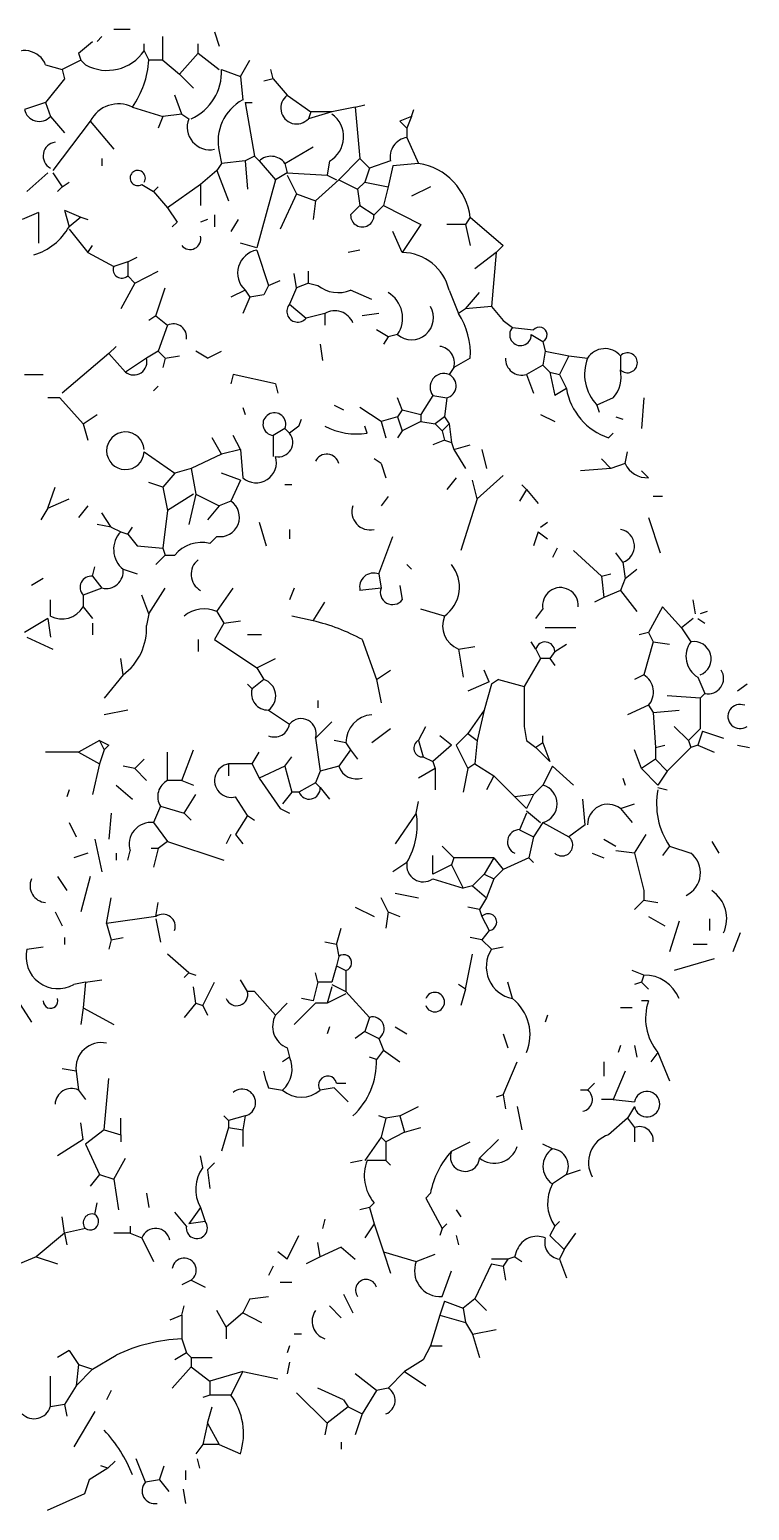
# Model space of a CAD drawing. Header units: millimetres. Extents: x 407.05 to 408.09, y 2605.96 to 2606.99.
# Drawn here: x 407.617 to 408.087, y 2605.988 to 2606.955 of the extents above; entities that cross this region are included whole.
import ezdxf

# ---------------------------------------------------------------- set-up
doc = ezdxf.new("R2010")
doc.units = ezdxf.units.MM
doc.header["$LTSCALE"] = 10
doc.layers.add('Vegetais', color=94, linetype='Continuous')

msp = doc.modelspace()

# ---------------------------------------------------------------- linework, layer by layer
at = {"layer": 'Vegetais'}
for p, q in [((407.66402, 2606.94998), (407.66095, 2606.94692)), ((407.6824, 2606.95458), (407.67167, 2606.95458)), ((407.70384, 2606.93466), (407.70384, 2606.94998)), ((407.73754, 2606.95305), (407.7406, 2606.94386)), ((407.6487, 2606.93926), (407.65789, 2606.94692)), ((407.6487, 2606.93926), (407.65023, 2606.93466)), ((407.69159, 2606.94079), (407.69159, 2606.94539)), ((407.69159, 2606.94079), (407.69465, 2606.93466)), ((407.72682, 2606.93926), (407.71456, 2606.92547)), ((407.72682, 2606.93926), (407.72682, 2606.94539)), ((407.72682, 2606.93926), (407.7406, 2606.92854)), ((407.62725, 2606.9316), (407.63797, 2606.92854)), ((407.65023, 2606.93466), (407.63797, 2606.92854)), ((407.63797, 2606.92854), (407.63951, 2606.92241)), ((407.65329, 2606.9316), (407.65023, 2606.93466)), ((407.70384, 2606.93466), (407.69465, 2606.93466)), ((407.70384, 2606.93466), (407.71456, 2606.92547)), ((407.74214, 2606.92854), (407.75439, 2606.92394)), ((407.75439, 2606.92394), (407.76052, 2606.93466)), ((407.77583, 2606.92241), (407.7743, 2606.92854)), ((407.63951, 2606.92241), (407.62725, 2606.90709)), ((407.71456, 2606.92547), (407.72375, 2606.91628)), ((407.75439, 2606.92394), (407.75592, 2606.90862)), ((407.77583, 2606.92241), (407.76971, 2606.92088)), ((407.77583, 2606.92241), (407.78503, 2606.91169)), ((407.7161, 2606.89943), (407.7115, 2606.91169)), ((407.78503, 2606.91169), (407.80034, 2606.90097)), ((407.62725, 2606.90709), (407.61347, 2606.9025)), ((407.62725, 2606.90709), (407.63032, 2606.8979)), ((407.68393, 2606.90403), (407.70384, 2606.8979)), ((407.7161, 2606.89943), (407.70384, 2606.8979)), ((407.7161, 2606.89943), (407.72069, 2606.89637)), ((407.75745, 2606.90709), (407.76358, 2606.87186)), ((407.75745, 2606.90709), (407.76205, 2606.90709)), ((407.80034, 2606.90097), (407.79881, 2606.89637)), ((407.81413, 2606.90097), (407.79881, 2606.89637)), ((407.81413, 2606.90097), (407.80034, 2606.90097)), ((407.82945, 2606.90403), (407.81413, 2606.90097)), ((407.82945, 2606.90403), (407.83557, 2606.90556)), ((407.82945, 2606.90403), (407.83251, 2606.87033)), ((407.86621, 2606.8979), (407.86774, 2606.9025)), ((407.63032, 2606.8979), (407.63951, 2606.88718)), ((407.65635, 2606.89484), (407.63185, 2606.86267)), ((407.65635, 2606.89484), (407.67167, 2606.87646)), ((407.70384, 2606.8979), (407.70078, 2606.89024)), ((407.86621, 2606.8979), (407.85855, 2606.89484)), ((407.85855, 2606.89484), (407.86315, 2606.89024)), ((407.86621, 2606.8979), (407.86315, 2606.89024)), ((407.86315, 2606.89024), (407.86315, 2606.88412)), ((407.86315, 2606.88412), (407.87081, 2606.86727)), ((407.66402, 2606.87033), (407.66402, 2606.86574)), ((407.7406, 2606.87493), (407.74214, 2606.86727)), ((407.76358, 2606.87186), (407.75745, 2606.8688)), ((407.76358, 2606.87186), (407.76664, 2606.8688)), ((407.78349, 2606.86727), (407.80188, 2606.87799)), ((407.83251, 2606.87033), (407.81872, 2606.85654)), ((407.83251, 2606.87033), (407.83864, 2606.8642)), ((407.62878, 2606.86114), (407.615, 2606.84888)), ((407.63185, 2606.86114), (407.63797, 2606.85195)), ((407.73907, 2606.86267), (407.72835, 2606.85348)), ((407.74214, 2606.86727), (407.73907, 2606.86267)), ((407.73907, 2606.86267), (407.74673, 2606.84276)), ((407.75745, 2606.8688), (407.74214, 2606.86727)), ((407.75745, 2606.8688), (407.75899, 2606.85042)), ((407.76664, 2606.8688), (407.77737, 2606.85654)), ((407.78503, 2606.86114), (407.77737, 2606.85654)), ((407.78349, 2606.86727), (407.78503, 2606.86114)), ((407.78503, 2606.86114), (407.81107, 2606.85961)), ((407.8126, 2606.8688), (407.81107, 2606.85961)), ((407.83864, 2606.8642), (407.83557, 2606.85501)), ((407.85242, 2606.8688), (407.83864, 2606.8642)), ((407.85396, 2606.86574), (407.85089, 2606.85195)), ((407.87081, 2606.86727), (407.85396, 2606.86574)), ((407.63797, 2606.85195), (407.63491, 2606.84888)), ((407.63797, 2606.85195), (407.64257, 2606.85501)), ((407.69006, 2606.85348), (407.69771, 2606.84888)), ((407.69771, 2606.84888), (407.70078, 2606.85195)), ((407.72835, 2606.85348), (407.7069, 2606.83816)), ((407.72835, 2606.85348), (407.72835, 2606.83969)), ((407.77737, 2606.85654), (407.76511, 2606.81212)), ((407.78503, 2606.85961), (407.79115, 2606.84735)), ((407.81872, 2606.85654), (407.80341, 2606.84276)), ((407.81107, 2606.85961), (407.81719, 2606.85654)), ((407.81872, 2606.85654), (407.83098, 2606.85042)), ((407.83557, 2606.85501), (407.83098, 2606.85042)), ((407.83098, 2606.85042), (407.83251, 2606.83969)), ((407.83557, 2606.85501), (407.85089, 2606.85195)), ((407.85089, 2606.85195), (407.84783, 2606.83969)), ((407.87846, 2606.85195), (407.86621, 2606.84582)), ((407.69771, 2606.84888), (407.7069, 2606.83816)), ((407.79115, 2606.84735), (407.78043, 2606.82438)), ((407.79115, 2606.84735), (407.80341, 2606.84276)), ((407.80341, 2606.84276), (407.80188, 2606.8305)), ((407.62266, 2606.8351), (407.61194, 2606.8305)), ((407.62266, 2606.8351), (407.62266, 2606.81519)), ((407.63951, 2606.83663), (407.65023, 2606.83204)), ((407.63951, 2606.83663), (407.64257, 2606.82591)), ((407.65023, 2606.83204), (407.64257, 2606.82591)), ((407.65023, 2606.83204), (407.65482, 2606.8305)), ((407.7069, 2606.83816), (407.71303, 2606.82897)), ((407.73754, 2606.83357), (407.73754, 2606.82591)), ((407.83251, 2606.83969), (407.82638, 2606.83357)), ((407.83251, 2606.83969), (407.8417, 2606.83357)), ((407.84783, 2606.83969), (407.8417, 2606.83357)), ((407.84783, 2606.83969), (407.87234, 2606.82744)), ((407.9045, 2606.83204), (407.90144, 2606.82744)), ((407.9045, 2606.83204), (407.92595, 2606.81366)), ((407.64257, 2606.82438), (407.65482, 2606.80906)), ((407.71303, 2606.82897), (407.70997, 2606.82591)), ((407.73295, 2606.8305), (407.72835, 2606.82897)), ((407.75286, 2606.8305), (407.74826, 2606.82285)), ((407.86008, 2606.80906), (407.85396, 2606.82285)), ((407.87234, 2606.82744), (407.86008, 2606.80906)), ((407.90144, 2606.82744), (407.88919, 2606.82744)), ((407.90144, 2606.82744), (407.9045, 2606.81366)), ((407.65482, 2606.80906), (407.65789, 2606.81366)), ((407.76511, 2606.81212), (407.75439, 2606.81519)), ((407.92595, 2606.81366), (407.92135, 2606.80906)), ((407.65482, 2606.80906), (407.67167, 2606.79987)), ((407.68086, 2606.80293), (407.67167, 2606.79987)), ((407.68086, 2606.80293), (407.68699, 2606.806)), ((407.68086, 2606.80293), (407.68086, 2606.79374)), ((407.76511, 2606.81059), (407.77277, 2606.78761)), ((407.83251, 2606.81059), (407.82485, 2606.80906)), ((407.92135, 2606.80906), (407.90757, 2606.79834)), ((407.92135, 2606.80906), (407.91829, 2606.77383)), ((407.68086, 2606.79374), (407.68546, 2606.78914)), ((407.68546, 2606.78914), (407.70078, 2606.79681)), ((407.79115, 2606.78608), (407.78962, 2606.79527)), ((407.79881, 2606.78914), (407.79881, 2606.79681)), ((407.68546, 2606.78914), (407.67627, 2606.7723)), ((407.69925, 2606.7677), (407.70537, 2606.78608)), ((407.75745, 2606.78455), (407.74826, 2606.77995)), ((407.75745, 2606.78455), (407.76052, 2606.77995)), ((407.77277, 2606.78761), (407.76971, 2606.78149)), ((407.77277, 2606.78761), (407.78043, 2606.79068)), ((407.79115, 2606.78608), (407.78656, 2606.77536)), ((407.79881, 2606.78914), (407.79115, 2606.78608)), ((407.79881, 2606.78914), (407.80494, 2606.78761)), ((407.84017, 2606.77842), (407.82638, 2606.78455)), ((407.89072, 2606.78455), (407.89685, 2606.76923)), ((407.90144, 2606.7723), (407.91063, 2606.78302)), ((407.76052, 2606.77995), (407.75592, 2606.76923)), ((407.76971, 2606.78149), (407.76052, 2606.77995)), ((407.78656, 2606.77536), (407.79728, 2606.76617)), ((407.91829, 2606.77383), (407.90144, 2606.7723)), ((407.91829, 2606.77383), (407.92595, 2606.76464)), ((407.69925, 2606.7677), (407.69465, 2606.76464)), ((407.69925, 2606.7677), (407.7069, 2606.76157)), ((407.80953, 2606.76923), (407.79728, 2606.76617)), ((407.80953, 2606.76923), (407.80953, 2606.76157)), ((407.84476, 2606.76923), (407.83404, 2606.7677)), ((407.90144, 2606.7723), (407.89685, 2606.76923)), ((407.92595, 2606.76464), (407.93208, 2606.76004)), ((407.7069, 2606.76157), (407.70078, 2606.74473)), ((407.85089, 2606.75392), (407.84323, 2606.75851)), ((407.85089, 2606.75392), (407.84783, 2606.74932)), ((407.85702, 2606.75545), (407.85089, 2606.75392)), ((407.93208, 2606.76004), (407.94586, 2606.75851)), ((407.94433, 2606.75545), (407.95199, 2606.75085)), ((407.66861, 2606.74319), (407.67321, 2606.74779)), ((407.70078, 2606.74473), (407.69312, 2606.74013)), ((407.70078, 2606.74473), (407.70537, 2606.74013)), ((407.73295, 2606.74013), (407.72529, 2606.74473)), ((407.73295, 2606.74013), (407.74214, 2606.74473)), ((407.80647, 2606.74932), (407.808, 2606.7386)), ((407.95199, 2606.75085), (407.95352, 2606.74473)), ((407.95352, 2606.74473), (407.95199, 2606.73554)), ((407.95352, 2606.74473), (407.96884, 2606.74166)), ((407.66861, 2606.74319), (407.63797, 2606.71715)), ((407.66861, 2606.74319), (407.67933, 2606.73094)), ((407.69312, 2606.74013), (407.67933, 2606.73094)), ((407.70537, 2606.74013), (407.70384, 2606.734)), ((407.70537, 2606.74013), (407.71456, 2606.74166)), ((407.9045, 2606.74013), (407.89378, 2606.734)), ((407.95199, 2606.73554), (407.94127, 2606.72941)), ((407.95199, 2606.73554), (407.95658, 2606.73094)), ((407.96884, 2606.74166), (407.96271, 2606.72941)), ((407.96884, 2606.74166), (407.98109, 2606.74013)), ((408.00254, 2606.74166), (408.00254, 2606.73247)), ((407.61347, 2606.72941), (407.62572, 2606.72941)), ((407.74979, 2606.72941), (407.74826, 2606.72328)), ((407.77737, 2606.72328), (407.74979, 2606.72941)), ((407.89378, 2606.734), (407.89072, 2606.72941)), ((407.94127, 2606.72941), (407.94586, 2606.71715)), ((407.95658, 2606.73094), (407.95965, 2606.71562)), ((407.95658, 2606.73094), (407.96271, 2606.72941)), ((407.96271, 2606.72941), (407.96731, 2606.72021)), ((407.70078, 2606.72175), (407.69771, 2606.71868)), ((407.77737, 2606.72328), (407.7789, 2606.71715)), ((407.88, 2606.71562), (407.87234, 2606.70337)), ((407.88, 2606.71562), (407.88919, 2606.71409)), ((407.96731, 2606.72021), (407.95965, 2606.71562)), ((407.63644, 2606.71409), (407.62878, 2606.71409)), ((407.63644, 2606.71409), (407.65176, 2606.69724)), ((407.75592, 2606.70796), (407.75745, 2606.70337)), ((407.81566, 2606.70949), (407.82179, 2606.70643)), ((407.8463, 2606.69877), (407.83251, 2606.70796)), ((407.86008, 2606.70643), (407.85702, 2606.71409)), ((407.86008, 2606.70643), (407.85702, 2606.70183)), ((407.86008, 2606.70643), (407.87234, 2606.70337)), ((407.88919, 2606.71409), (407.88765, 2606.70183)), ((407.99794, 2606.71409), (407.98722, 2606.70949)), ((407.98722, 2606.70949), (407.98875, 2606.7049)), ((408.01786, 2606.71409), (408.01632, 2606.69418)), ((407.65176, 2606.69724), (407.66095, 2606.70337)), ((407.65176, 2606.69724), (407.65482, 2606.68652)), ((407.79268, 2606.69571), (407.78656, 2606.69111)), ((407.79268, 2606.69571), (407.79422, 2606.7003)), ((407.83711, 2606.69111), (407.83557, 2606.69571)), ((407.85702, 2606.70183), (407.8463, 2606.69877)), ((407.8463, 2606.69877), (407.84936, 2606.68805)), ((407.85702, 2606.70183), (407.86008, 2606.69264)), ((407.87234, 2606.69877), (407.86008, 2606.69264)), ((407.87234, 2606.70337), (407.87234, 2606.69877)), ((407.87234, 2606.69877), (407.88153, 2606.69724)), ((407.88765, 2606.70183), (407.88153, 2606.69724)), ((407.88153, 2606.69724), (407.88612, 2606.69264)), ((407.89072, 2606.69724), (407.88612, 2606.69264)), ((407.88765, 2606.70183), (407.89072, 2606.69724)), ((407.89072, 2606.69724), (407.89225, 2606.68499)), ((407.95046, 2606.70337), (407.95965, 2606.69877)), ((407.99947, 2606.70183), (408.00407, 2606.7003)), ((407.74214, 2606.67733), (407.73601, 2606.68805)), ((407.75439, 2606.68039), (407.74979, 2606.68958)), ((407.78349, 2606.69418), (407.77583, 2606.68958)), ((407.77583, 2606.68958), (407.77583, 2606.6758)), ((407.78349, 2606.69418), (407.78656, 2606.69111)), ((407.86008, 2606.69264), (407.85702, 2606.68805)), ((407.88765, 2606.68652), (407.88, 2606.68345)), ((407.88612, 2606.69264), (407.88765, 2606.68652)), ((407.88765, 2606.68652), (407.89225, 2606.68499)), ((407.99794, 2606.69111), (407.99488, 2606.68805)), ((407.69159, 2606.67886), (407.7115, 2606.66507)), ((407.74214, 2606.67733), (407.72222, 2606.66814)), ((407.75439, 2606.68039), (407.74214, 2606.67733)), ((407.75439, 2606.68039), (407.75592, 2606.66201)), ((407.89225, 2606.68499), (407.89378, 2606.68039)), ((407.89378, 2606.68039), (407.9045, 2606.68345)), ((407.89378, 2606.68039), (407.90144, 2606.66814)), ((407.91216, 2606.68039), (407.91523, 2606.66814)), ((408.0056, 2606.6712), (408.00713, 2606.67886)), ((407.72222, 2606.66814), (407.7115, 2606.66507)), ((407.72222, 2606.66814), (407.72529, 2606.65128)), ((407.8463, 2606.6712), (407.8417, 2606.67426)), ((407.8463, 2606.6712), (407.84936, 2606.66201)), ((407.99641, 2606.66814), (407.9765, 2606.66661)), ((407.99641, 2606.66814), (407.99028, 2606.67426)), ((408.0056, 2606.6712), (407.99641, 2606.66814)), ((407.70384, 2606.65588), (407.69465, 2606.65894)), ((407.7115, 2606.66507), (407.70384, 2606.65588)), ((407.75439, 2606.66048), (407.74214, 2606.66507)), ((407.75439, 2606.66048), (407.74826, 2606.64669)), ((407.78809, 2606.65741), (407.78349, 2606.65741)), ((407.89531, 2606.66201), (407.88919, 2606.65435)), ((407.9091, 2606.64822), (407.90604, 2606.66048)), ((407.9091, 2606.64822), (407.92595, 2606.66354)), ((407.94127, 2606.65435), (407.9382, 2606.65741)), ((408.02092, 2606.66201), (408.01632, 2606.66661)), ((407.62878, 2606.64209), (407.63338, 2606.65588)), ((407.62878, 2606.64209), (407.64257, 2606.64822)), ((407.70384, 2606.65588), (407.7069, 2606.64056)), ((407.72375, 2606.65128), (407.7069, 2606.64056)), ((407.72529, 2606.65128), (407.72069, 2606.63137)), ((407.72529, 2606.65128), (407.7406, 2606.64363)), ((407.85089, 2606.64975), (407.8463, 2606.64363)), ((407.9091, 2606.64822), (407.89838, 2606.61452)), ((407.94127, 2606.65435), (407.93667, 2606.64669)), ((407.94127, 2606.65435), (407.94893, 2606.64516)), ((408.03011, 2606.64975), (408.02398, 2606.64975)), ((407.62878, 2606.64209), (407.62419, 2606.63444)), ((407.65482, 2606.64363), (407.6487, 2606.63597)), ((407.67014, 2606.62984), (407.66402, 2606.63903)), ((407.7069, 2606.64056), (407.70384, 2606.61606)), ((407.7406, 2606.64363), (407.73295, 2606.63444)), ((407.74826, 2606.64669), (407.7406, 2606.64363)), ((407.67014, 2606.62984), (407.66095, 2606.63137)), ((407.67014, 2606.62984), (407.67627, 2606.62678)), ((407.68086, 2606.62525), (407.68393, 2606.62984)), ((407.76664, 2606.6329), (407.77124, 2606.61759)), ((407.78656, 2606.62831), (407.78656, 2606.62218)), ((407.95046, 2606.62984), (407.95505, 2606.6329)), ((408.02092, 2606.63597), (408.02858, 2606.61299)), ((407.67627, 2606.62678), (407.68086, 2606.62525)), ((407.68086, 2606.62525), (407.68699, 2606.61759)), ((407.73907, 2606.62371), (407.73448, 2606.61912)), ((407.84476, 2606.59921), (407.85396, 2606.62371)), ((407.94893, 2606.62678), (407.94586, 2606.61759)), ((407.94893, 2606.62678), (407.95505, 2606.62218)), ((407.68699, 2606.61759), (407.70384, 2606.61606)), ((407.70537, 2606.61146), (407.69925, 2606.60533)), ((407.70384, 2606.61606), (407.70537, 2606.61146)), ((407.70537, 2606.61146), (407.7115, 2606.61146)), ((407.96118, 2606.61606), (407.95812, 2606.60993)), ((407.99028, 2606.59768), (407.9719, 2606.61452)), ((408.00407, 2606.60687), (407.99947, 2606.61299)), ((407.65789, 2606.59768), (407.65942, 2606.6038)), ((407.6778, 2606.60227), (407.68699, 2606.59921)), ((407.84476, 2606.59921), (407.8463, 2606.59001)), ((407.86315, 2606.60533), (407.86621, 2606.60227)), ((407.99028, 2606.59768), (407.99641, 2606.59921)), ((408.00407, 2606.60687), (408.0056, 2606.59614)), ((408.0056, 2606.59614), (408.01326, 2606.60227)), ((407.62572, 2606.59614), (407.61806, 2606.59155)), ((407.66402, 2606.59001), (407.65176, 2606.58542)), ((407.65789, 2606.59768), (407.66402, 2606.59001)), ((407.69465, 2606.57316), (407.70537, 2606.59001)), ((407.73907, 2606.5747), (407.74979, 2606.59001)), ((407.78962, 2606.59001), (407.78656, 2606.58235)), ((407.8463, 2606.59001), (407.83251, 2606.58848)), ((407.85855, 2606.59155), (407.86008, 2606.58235)), ((407.99028, 2606.59768), (407.99182, 2606.58389)), ((408.0056, 2606.59614), (408.00254, 2606.58848)), ((407.63032, 2606.57163), (407.63032, 2606.58235)), ((407.65176, 2606.58542), (407.65176, 2606.57776)), ((407.69465, 2606.57316), (407.69006, 2606.58542)), ((407.80188, 2606.56857), (407.80953, 2606.58082)), ((407.99182, 2606.58389), (407.98569, 2606.58082)), ((408.00254, 2606.58848), (407.99182, 2606.58389)), ((408.00254, 2606.58848), (408.01326, 2606.5747)), ((408.05155, 2606.57316), (408.05002, 2606.58235)), ((407.62878, 2606.5701), (407.61347, 2606.56091)), ((407.62878, 2606.5701), (407.63032, 2606.55785)), ((407.65176, 2606.57776), (407.65789, 2606.5701)), ((407.69465, 2606.57316), (407.69312, 2606.56551)), ((407.73907, 2606.5747), (407.74367, 2606.56704)), ((407.80188, 2606.56857), (407.78809, 2606.57163)), ((407.88765, 2606.57163), (407.87234, 2606.57623)), ((407.94739, 2606.5701), (407.95199, 2606.57623)), ((408.03011, 2606.57776), (408.02092, 2606.56091)), ((408.03011, 2606.57776), (408.04236, 2606.56397)), ((408.05002, 2606.5701), (408.04236, 2606.56397)), ((408.05309, 2606.5701), (408.05768, 2606.56704)), ((408.05921, 2606.5747), (408.05462, 2606.57316)), ((407.65789, 2606.56704), (407.65789, 2606.55938)), ((407.74367, 2606.56704), (407.73754, 2606.55632)), ((407.74367, 2606.56704), (407.75439, 2606.56857)), ((407.97343, 2606.56397), (407.95352, 2606.56397)), ((408.02092, 2606.56091), (408.01479, 2606.55938)), ((408.02092, 2606.56091), (408.02398, 2606.55478)), ((408.04236, 2606.56397), (408.04849, 2606.55478)), ((407.615, 2606.55785), (407.63185, 2606.55019)), ((407.72682, 2606.55632), (407.72682, 2606.54866)), ((407.73754, 2606.55632), (407.76511, 2606.53794)), ((407.76818, 2606.55938), (407.75899, 2606.55938)), ((407.83404, 2606.55632), (407.84323, 2606.53028)), ((407.89685, 2606.55019), (407.90757, 2606.55172)), ((407.94739, 2606.55019), (407.94433, 2606.55478)), ((407.95965, 2606.54866), (407.96731, 2606.55325)), ((408.02398, 2606.55478), (408.01786, 2606.53334)), ((408.02398, 2606.55478), (408.03471, 2606.55325)), ((407.6778, 2606.53334), (407.67627, 2606.54406)), ((407.76511, 2606.53794), (407.77737, 2606.54406)), ((407.89685, 2606.55019), (407.89991, 2606.53181)), ((407.95046, 2606.54406), (407.93974, 2606.52568)), ((407.94739, 2606.55019), (407.95046, 2606.54406)), ((407.95658, 2606.54406), (407.95046, 2606.54406)), ((407.95965, 2606.54866), (407.95658, 2606.54406)), ((407.95658, 2606.54406), (407.95965, 2606.53947)), ((407.6778, 2606.53334), (407.66555, 2606.51802)), ((407.76511, 2606.53794), (407.76971, 2606.53028)), ((407.84323, 2606.53028), (407.85242, 2606.5364)), ((407.91676, 2606.52875), (407.91369, 2606.5364)), ((408.01786, 2606.53334), (408.01173, 2606.53028)), ((408.05309, 2606.53181), (408.05768, 2606.52109)), ((407.76205, 2606.52415), (407.75899, 2606.52721)), ((407.76971, 2606.53028), (407.76205, 2606.52415)), ((407.84323, 2606.53028), (407.8463, 2606.51496)), ((407.91676, 2606.52875), (407.90297, 2606.52262)), ((407.91829, 2606.52721), (407.91369, 2606.51036)), ((407.92289, 2606.53028), (407.91829, 2606.52721)), ((407.92289, 2606.53028), (407.93974, 2606.52568)), ((407.93974, 2606.52568), (407.93974, 2606.49964)), ((408.08525, 2606.52721), (408.07913, 2606.52262)), ((407.80494, 2606.51649), (407.80494, 2606.51189)), ((408.02092, 2606.51342), (408.00713, 2606.5073)), ((408.02092, 2606.51342), (408.02398, 2606.50883)), ((408.05462, 2606.51802), (408.03317, 2606.51955)), ((408.05768, 2606.52109), (408.05462, 2606.51802)), ((408.05462, 2606.51802), (408.05462, 2606.49811)), ((407.68086, 2606.51036), (407.66555, 2606.5073)), ((407.77277, 2606.51036), (407.78656, 2606.50117)), ((407.80341, 2606.49198), (407.81413, 2606.5027)), ((407.91369, 2606.51036), (407.90297, 2606.49504)), ((407.91369, 2606.51036), (407.9091, 2606.49045)), ((408.02398, 2606.50883), (408.04083, 2606.51036)), ((408.02398, 2606.50883), (408.02551, 2606.48585)), ((407.85242, 2606.49811), (407.84017, 2606.48892)), ((407.87081, 2606.49045), (407.8754, 2606.49964)), ((407.89225, 2606.48739), (407.88459, 2606.49351)), ((407.90297, 2606.49504), (407.89531, 2606.48739)), ((407.90297, 2606.49504), (407.9091, 2606.49045)), ((407.93974, 2606.49964), (407.94127, 2606.49045)), ((407.93974, 2606.49964), (407.94127, 2606.49045)), ((407.95199, 2606.48892), (407.95199, 2606.49351)), ((408.04696, 2606.49045), (408.03777, 2606.49964)), ((408.05462, 2606.49811), (408.04696, 2606.49045)), ((408.05615, 2606.49658), (408.05309, 2606.48739)), ((408.05615, 2606.49658), (408.06994, 2606.49198)), ((407.66248, 2606.49045), (407.6487, 2606.48279)), ((407.66248, 2606.49045), (407.66555, 2606.48432)), ((407.66248, 2606.49045), (407.66861, 2606.48739)), ((407.66555, 2606.48432), (407.66248, 2606.47513)), ((407.66861, 2606.48739), (407.66555, 2606.48432)), ((407.7161, 2606.46441), (407.72375, 2606.48432)), ((407.80341, 2606.49198), (407.80647, 2606.47054)), ((407.82332, 2606.48892), (407.81566, 2606.49045)), ((407.82638, 2606.48432), (407.81872, 2606.4736)), ((407.82332, 2606.48892), (407.82638, 2606.48432)), ((407.82638, 2606.48432), (407.83098, 2606.4782)), ((407.87081, 2606.49045), (407.87387, 2606.47973)), ((407.89225, 2606.48739), (407.88, 2606.47666)), ((407.89531, 2606.48739), (407.90297, 2606.47207)), ((407.9091, 2606.49045), (407.90757, 2606.47513)), ((407.94127, 2606.49045), (407.94739, 2606.48585)), ((407.95199, 2606.48892), (407.94739, 2606.48585)), ((407.94739, 2606.48585), (407.95658, 2606.47666)), ((407.95199, 2606.48892), (407.95658, 2606.47666)), ((408.01632, 2606.47207), (408.01173, 2606.48432)), ((408.02551, 2606.48585), (408.03164, 2606.48739)), ((408.02551, 2606.48585), (408.02551, 2606.4782)), ((408.04849, 2606.48585), (408.03317, 2606.47054)), ((408.04696, 2606.49045), (408.04849, 2606.48585)), ((408.05309, 2606.48739), (408.04849, 2606.48585)), ((408.05309, 2606.48739), (408.06381, 2606.48279)), ((408.07913, 2606.48739), (408.08679, 2606.48585)), ((407.6487, 2606.48279), (407.62725, 2606.48279)), ((407.6487, 2606.48279), (407.66248, 2606.47513)), ((407.66248, 2606.47513), (407.65789, 2606.45522)), ((407.68546, 2606.47207), (407.6778, 2606.4736)), ((407.68546, 2606.47207), (407.69159, 2606.4782)), ((407.7069, 2606.46441), (407.7069, 2606.48279)), ((407.74673, 2606.47513), (407.74673, 2606.46747)), ((407.76205, 2606.47513), (407.74673, 2606.47513)), ((407.76205, 2606.47513), (407.76664, 2606.48279)), ((407.76205, 2606.47513), (407.76664, 2606.46594)), ((407.78349, 2606.4736), (407.76664, 2606.46594)), ((407.78349, 2606.4736), (407.78809, 2606.47973)), ((407.78349, 2606.4736), (407.78809, 2606.45675)), ((407.81872, 2606.4736), (407.80647, 2606.47054)), ((407.87387, 2606.47973), (407.88, 2606.47666)), ((407.88, 2606.47666), (407.88153, 2606.47207)), ((407.90757, 2606.47513), (407.90297, 2606.47207)), ((407.90757, 2606.47513), (407.91982, 2606.46747)), ((407.95812, 2606.4736), (407.95199, 2606.46135)), ((407.95812, 2606.4736), (407.9719, 2606.46135)), ((408.02551, 2606.4782), (408.01632, 2606.47207)), ((408.02551, 2606.4782), (408.03317, 2606.47054)), ((407.68546, 2606.47207), (407.69312, 2606.46441)), ((407.7161, 2606.46441), (407.7069, 2606.46441)), ((407.7161, 2606.46441), (407.72375, 2606.46135)), ((407.76664, 2606.46594), (407.78043, 2606.44603)), ((407.80647, 2606.47054), (407.80341, 2606.46288)), ((407.88153, 2606.47207), (407.87081, 2606.46594)), ((407.88153, 2606.47207), (407.88153, 2606.45828)), ((407.90297, 2606.47207), (407.89991, 2606.45675)), ((407.91982, 2606.46747), (407.91523, 2606.45828)), ((407.91982, 2606.46747), (407.93361, 2606.45369)), ((408.00407, 2606.46594), (408.0056, 2606.46135)), ((408.01632, 2606.47207), (408.02705, 2606.46135)), ((408.03317, 2606.47054), (408.02705, 2606.46135)), ((407.64257, 2606.45828), (407.64104, 2606.45369)), ((407.67321, 2606.46135), (407.68393, 2606.45216)), ((407.71763, 2606.44296), (407.72529, 2606.45522)), ((407.78809, 2606.45675), (407.78196, 2606.44909)), ((407.79268, 2606.45675), (407.78809, 2606.45675)), ((407.80341, 2606.46288), (407.79268, 2606.45675)), ((407.80341, 2606.46288), (407.80647, 2606.45982)), ((407.80647, 2606.45982), (407.8126, 2606.45216)), ((407.94586, 2606.45522), (407.93361, 2606.45369)), ((407.94586, 2606.45522), (407.94127, 2606.44603)), ((407.95199, 2606.46135), (407.94586, 2606.45522)), ((408.02705, 2606.45982), (408.03317, 2606.45828)), ((407.70231, 2606.44756), (407.69771, 2606.43684)), ((407.70231, 2606.44756), (407.71763, 2606.44296)), ((407.75899, 2606.44143), (407.75133, 2606.45369)), ((407.78043, 2606.44603), (407.78656, 2606.44296)), ((407.86927, 2606.44296), (407.87081, 2606.45062)), ((407.93361, 2606.45369), (407.94127, 2606.44603)), ((407.94127, 2606.44449), (407.95046, 2606.43684)), ((407.97956, 2606.4353), (407.97803, 2606.45216)), ((408.00254, 2606.44603), (408.01173, 2606.44909)), ((408.00254, 2606.44603), (408.0102, 2606.43684)), ((407.64257, 2606.43684), (407.64716, 2606.42765)), ((407.67014, 2606.44296), (407.66861, 2606.42611)), ((407.69771, 2606.43684), (407.7069, 2606.42458)), ((407.71763, 2606.44296), (407.72222, 2606.43837)), ((407.75899, 2606.44143), (407.75133, 2606.42918)), ((407.75899, 2606.44143), (407.76358, 2606.43837)), ((407.86927, 2606.44296), (407.85549, 2606.42305)), ((407.94127, 2606.44296), (407.93667, 2606.43224)), ((407.95199, 2606.43684), (407.94586, 2606.42765)), ((407.95199, 2606.43684), (407.96884, 2606.42765)), ((407.97956, 2606.4353), (407.96884, 2606.42765)), ((407.65942, 2606.42611), (407.66402, 2606.40467)), ((407.74826, 2606.42918), (407.7452, 2606.42305)), ((407.75133, 2606.42918), (407.75592, 2606.42305)), ((407.93667, 2606.43224), (407.94586, 2606.42765)), ((407.94586, 2606.42765), (407.9428, 2606.41386)), ((407.99182, 2606.42611), (407.99947, 2606.42152)), ((408.01173, 2606.41692), (408.01939, 2606.42918)), ((407.65482, 2606.41692), (407.64563, 2606.41386)), ((407.67321, 2606.41692), (407.67321, 2606.41233)), ((407.68086, 2606.41233), (407.6824, 2606.41846)), ((407.70078, 2606.41999), (407.69618, 2606.41999)), ((407.70078, 2606.41999), (407.69771, 2606.40773)), ((407.7069, 2606.42458), (407.70078, 2606.41999)), ((407.7069, 2606.42458), (407.74367, 2606.41233)), ((407.88, 2606.40314), (407.88, 2606.41539)), ((407.89378, 2606.41386), (407.88612, 2606.42152)), ((407.98416, 2606.41692), (407.99182, 2606.41386)), ((408.01173, 2606.41692), (407.99947, 2606.41846)), ((408.01173, 2606.41692), (408.01786, 2606.39242)), ((408.03471, 2606.42152), (408.03011, 2606.41539)), ((408.03471, 2606.42152), (408.04849, 2606.41692)), ((408.06228, 2606.42458), (408.06687, 2606.41692)), ((407.86315, 2606.4108), (407.85396, 2606.40467)), ((407.89225, 2606.40927), (407.88, 2606.40314)), ((407.89378, 2606.41386), (407.89225, 2606.40927)), ((407.89225, 2606.40927), (407.89991, 2606.39395)), ((407.91982, 2606.41386), (407.89378, 2606.41386)), ((407.91982, 2606.41386), (407.91369, 2606.40314)), ((407.91982, 2606.41386), (407.92595, 2606.4062)), ((407.92595, 2606.4062), (407.91982, 2606.40008)), ((407.9428, 2606.41386), (407.92595, 2606.4062)), ((407.9428, 2606.41386), (407.94586, 2606.4108)), ((407.63491, 2606.40161), (407.64104, 2606.39242)), ((407.65635, 2606.40161), (407.65023, 2606.37863)), ((407.88, 2606.40008), (407.89991, 2606.39395)), ((407.91369, 2606.40314), (407.90604, 2606.39548)), ((407.91369, 2606.40314), (407.91982, 2606.40008)), ((407.91982, 2606.40008), (407.91523, 2606.38782)), ((407.66708, 2606.37097), (407.67014, 2606.38782)), ((407.85089, 2606.37863), (407.8463, 2606.38782)), ((407.85549, 2606.39089), (407.87081, 2606.38782)), ((407.90604, 2606.39548), (407.89991, 2606.39395)), ((407.90604, 2606.39548), (407.91523, 2606.38782)), ((407.91523, 2606.38782), (407.91063, 2606.38016)), ((408.01786, 2606.39242), (408.01786, 2606.38629)), ((407.63338, 2606.37863), (407.63797, 2606.36944)), ((407.69925, 2606.37556), (407.70078, 2606.38476)), ((407.82945, 2606.3817), (407.8417, 2606.37556)), ((407.85089, 2606.37863), (407.84936, 2606.36791)), ((407.85089, 2606.37863), (407.85855, 2606.37556)), ((407.91063, 2606.38016), (407.90297, 2606.3817)), ((407.91063, 2606.38016), (407.91216, 2606.37556)), ((408.01786, 2606.38629), (408.01173, 2606.38016)), ((408.01786, 2606.38629), (408.02705, 2606.38476)), ((407.69925, 2606.37556), (407.66708, 2606.37097)), ((407.66708, 2606.37097), (407.67014, 2606.36025)), ((407.69925, 2606.37403), (407.70231, 2606.35872)), ((407.81719, 2606.35718), (407.82026, 2606.36791)), ((407.91216, 2606.37556), (407.91676, 2606.36637)), ((408.02092, 2606.37556), (408.03164, 2606.36944)), ((408.04083, 2606.3725), (408.03471, 2606.35259)), ((408.06075, 2606.37403), (408.06075, 2606.36637)), ((407.63951, 2606.36178), (407.63951, 2606.35718)), ((407.67014, 2606.36025), (407.66861, 2606.35412)), ((407.67014, 2606.36025), (407.6778, 2606.36178)), ((407.81719, 2606.35718), (407.80953, 2606.35872)), ((407.91216, 2606.36025), (407.9045, 2606.36178)), ((407.91676, 2606.36637), (407.91216, 2606.36025)), ((407.91216, 2606.36025), (407.91829, 2606.35412)), ((408.08066, 2606.36484), (408.07606, 2606.35259)), ((407.615, 2606.35412), (407.62572, 2606.35565)), ((407.72069, 2606.3388), (407.7069, 2606.35106)), ((407.81719, 2606.35718), (407.81872, 2606.34953)), ((407.81872, 2606.34953), (407.81719, 2606.3434)), ((407.90144, 2606.32808), (407.90604, 2606.35106)), ((407.91829, 2606.35412), (407.92595, 2606.35565)), ((408.06381, 2606.34799), (408.03777, 2606.34034)), ((408.05921, 2606.35718), (408.05002, 2606.35718)), ((407.72069, 2606.3388), (407.71763, 2606.33574)), ((407.72069, 2606.3388), (407.72529, 2606.33727)), ((407.80494, 2606.33268), (407.80341, 2606.3388)), ((407.81719, 2606.3434), (407.81413, 2606.33268)), ((407.81719, 2606.3434), (407.82332, 2606.34034)), ((407.82332, 2606.34034), (407.82332, 2606.32655)), ((408.01786, 2606.33727), (408.0102, 2606.34034)), ((407.60121, 2606.33268), (407.61806, 2606.30663)), ((407.65329, 2606.33268), (407.64563, 2606.33115)), ((407.65329, 2606.33268), (407.65176, 2606.31582)), ((407.65329, 2606.33268), (407.66402, 2606.33421)), ((407.72529, 2606.31889), (407.72375, 2606.32961)), ((407.72988, 2606.31736), (407.73754, 2606.33268)), ((407.75899, 2606.32655), (407.75439, 2606.33421)), ((407.80494, 2606.33268), (407.80188, 2606.32042)), ((407.81413, 2606.33268), (407.80494, 2606.33268)), ((407.81413, 2606.32961), (407.81107, 2606.31889)), ((407.81413, 2606.33115), (407.82332, 2606.32655)), ((407.90144, 2606.32808), (407.89685, 2606.33115)), ((407.93208, 2606.32196), (407.92901, 2606.33268)), ((408.01632, 2606.33268), (408.01173, 2606.33115)), ((408.01786, 2606.33727), (408.01632, 2606.33268)), ((408.01632, 2606.33268), (408.02092, 2606.32808)), ((407.72529, 2606.31889), (407.71763, 2606.3097)), ((407.72529, 2606.31889), (407.72988, 2606.31736)), ((407.76358, 2606.32655), (407.75899, 2606.32655)), ((407.76358, 2606.32655), (407.77737, 2606.31123)), ((407.77737, 2606.31123), (407.78503, 2606.31889)), ((407.80341, 2606.31889), (407.78962, 2606.3051)), ((407.80188, 2606.32042), (407.79422, 2606.32196)), ((407.81107, 2606.31889), (407.80341, 2606.31889)), ((407.82332, 2606.32502), (407.81107, 2606.31889)), ((407.82332, 2606.32655), (407.83864, 2606.3097)), ((407.90144, 2606.32808), (407.89838, 2606.31736)), ((408.02092, 2606.32042), (408.01632, 2606.32042)), ((407.65176, 2606.31582), (407.65023, 2606.3051)), ((407.65176, 2606.31582), (407.67167, 2606.3051)), ((407.72988, 2606.31736), (407.73295, 2606.31123)), ((407.83864, 2606.3097), (407.83557, 2606.30051)), ((407.95505, 2606.31123), (407.95352, 2606.30663)), ((408.0102, 2606.31582), (408.00254, 2606.31582)), ((407.8126, 2606.30357), (407.81107, 2606.29898)), ((407.83557, 2606.30051), (407.82945, 2606.29591)), ((407.83557, 2606.30051), (407.84476, 2606.29591)), ((407.85549, 2606.30357), (407.86315, 2606.29898)), ((407.78503, 2606.28979), (407.78656, 2606.28366)), ((407.84476, 2606.29591), (407.84783, 2606.28825)), ((407.92595, 2606.29898), (407.92901, 2606.28979)), ((408.00254, 2606.29132), (408.00101, 2606.28672)), ((408.01173, 2606.29132), (408.01326, 2606.28366)), ((407.78656, 2606.28366), (407.78196, 2606.2806)), ((407.84323, 2606.28213), (407.83864, 2606.28366)), ((407.84783, 2606.28825), (407.84323, 2606.28213)), ((407.84783, 2606.28825), (407.85855, 2606.2806)), ((407.92595, 2606.25915), (407.93514, 2606.2806)), ((407.99182, 2606.2806), (407.99182, 2606.27141)), ((408.02705, 2606.28672), (408.02245, 2606.2806)), ((408.02705, 2606.28672), (408.03471, 2606.26834)), ((407.64716, 2606.27447), (407.63797, 2606.276)), ((407.64716, 2606.27447), (407.6487, 2606.26222)), ((407.77124, 2606.26834), (407.76971, 2606.27447)), ((408.0056, 2606.27447), (407.99794, 2606.25609)), ((407.6487, 2606.26222), (407.65329, 2606.25609)), ((407.66555, 2606.23617), (407.66861, 2606.26987)), ((407.77124, 2606.26834), (407.77277, 2606.26375)), ((407.77124, 2606.26834), (407.77277, 2606.26375)), ((407.77277, 2606.26375), (407.78196, 2606.26222)), ((407.81566, 2606.26375), (407.80647, 2606.26222)), ((407.81566, 2606.26375), (407.82485, 2606.25456)), ((407.81719, 2606.26681), (407.82332, 2606.26681)), ((407.98109, 2606.26222), (407.9765, 2606.26222)), ((407.98109, 2606.26222), (407.98569, 2606.26681)), ((407.85855, 2606.24536), (407.87081, 2606.25149)), ((407.92595, 2606.25915), (407.92135, 2606.25762)), ((407.92595, 2606.25915), (407.92748, 2606.24996)), ((407.93514, 2606.25149), (407.9382, 2606.23617)), ((407.99794, 2606.25609), (407.99028, 2606.25609)), ((407.99794, 2606.25609), (408.01173, 2606.25456)), ((408.01173, 2606.25149), (408.00713, 2606.24383)), ((407.67627, 2606.23311), (407.67627, 2606.24383)), ((407.74673, 2606.2423), (407.74367, 2606.24536)), ((407.75745, 2606.24536), (407.74673, 2606.2423)), ((407.74673, 2606.2423), (407.74673, 2606.2377)), ((407.75745, 2606.24536), (407.75592, 2606.23617)), ((407.84936, 2606.24383), (407.84476, 2606.24536)), ((407.84936, 2606.24383), (407.8463, 2606.23158)), ((407.85855, 2606.24536), (407.84936, 2606.24383)), ((407.85855, 2606.24536), (407.86161, 2606.23464)), ((408.00713, 2606.24383), (407.99488, 2606.23311)), ((408.00713, 2606.24383), (408.01173, 2606.2377)), ((407.65176, 2606.23005), (407.65023, 2606.24077)), ((407.66555, 2606.23617), (407.65329, 2606.22698)), ((407.66555, 2606.23617), (407.67627, 2606.23311)), ((407.67627, 2606.23311), (407.67627, 2606.22851)), ((407.74673, 2606.2377), (407.74214, 2606.22239)), ((407.74673, 2606.2377), (407.75592, 2606.23617)), ((407.75592, 2606.23617), (407.75592, 2606.22545)), ((407.86161, 2606.23464), (407.84936, 2606.22851)), ((407.86161, 2606.23464), (407.87234, 2606.2377)), ((408.01173, 2606.2377), (408.01173, 2606.22851)), ((407.65176, 2606.23005), (407.63491, 2606.21932)), ((407.65329, 2606.22698), (407.66248, 2606.20707)), ((407.8463, 2606.23158), (407.83557, 2606.21626)), ((407.8463, 2606.23158), (407.84936, 2606.22851)), ((407.84936, 2606.22851), (407.84936, 2606.21626)), ((407.89225, 2606.22239), (407.9045, 2606.22851)), ((407.91063, 2606.21779), (407.92289, 2606.23005)), ((407.95812, 2606.22392), (407.95199, 2606.22698)), ((407.67167, 2606.20401), (407.67933, 2606.21779)), ((407.72988, 2606.21167), (407.72835, 2606.21932)), ((407.73295, 2606.21013), (407.73754, 2606.21473)), ((407.83404, 2606.21626), (407.82638, 2606.21473)), ((407.84936, 2606.21626), (407.83711, 2606.21626)), ((407.84936, 2606.21626), (407.85242, 2606.2132)), ((407.66248, 2606.20707), (407.65635, 2606.19941)), ((407.66248, 2606.20707), (407.67167, 2606.20401)), ((407.67167, 2606.20401), (407.67474, 2606.1841)), ((407.73295, 2606.21013), (407.73448, 2606.19788)), ((407.96731, 2606.20707), (407.95812, 2606.20094)), ((407.96731, 2606.20707), (407.9765, 2606.21013)), ((407.69312, 2606.19482), (407.69465, 2606.18563)), ((407.8754, 2606.19175), (407.87846, 2606.19482)), ((407.65942, 2606.18103), (407.66095, 2606.18869)), ((407.72835, 2606.18563), (407.72069, 2606.1749)), ((407.72835, 2606.18563), (407.73141, 2606.17644)), ((407.83864, 2606.18563), (407.83251, 2606.1841)), ((407.83864, 2606.18563), (407.8417, 2606.18869)), ((407.83864, 2606.18563), (407.8417, 2606.1749)), ((407.8754, 2606.19175), (407.88612, 2606.17184)), ((407.89531, 2606.1841), (407.89838, 2606.1795)), ((407.63951, 2606.16877), (407.63797, 2606.1795)), ((407.71916, 2606.17337), (407.7115, 2606.18256)), ((407.73141, 2606.17644), (407.72069, 2606.1749)), ((407.80953, 2606.17797), (407.808, 2606.17184)), ((407.8417, 2606.1749), (407.83557, 2606.16571)), ((407.8417, 2606.1749), (407.84783, 2606.15652)), ((407.88612, 2606.17184), (407.88919, 2606.1749)), ((407.95965, 2606.17337), (407.96271, 2606.17644)), ((407.63951, 2606.16877), (407.62113, 2606.15346)), ((407.65329, 2606.17184), (407.63951, 2606.16877)), ((407.63951, 2606.16877), (407.64104, 2606.16112)), ((407.6824, 2606.16877), (407.67167, 2606.16877)), ((407.6824, 2606.17337), (407.6824, 2606.16877)), ((407.6824, 2606.16877), (407.69006, 2606.16571)), ((407.69006, 2606.16571), (407.69771, 2606.15039)), ((407.78503, 2606.15193), (407.79268, 2606.16724)), ((407.88612, 2606.17184), (407.88459, 2606.16724)), ((407.89531, 2606.16724), (407.89685, 2606.16112)), ((407.95965, 2606.17337), (407.95658, 2606.16724)), ((407.95658, 2606.16724), (407.96578, 2606.15805)), ((407.96578, 2606.15805), (407.97343, 2606.16877)), ((407.78503, 2606.15193), (407.7789, 2606.15652)), ((407.80647, 2606.15346), (407.80494, 2606.16265)), ((407.82026, 2606.15958), (407.80647, 2606.15346)), ((407.82026, 2606.15958), (407.82945, 2606.15193)), ((407.84783, 2606.15652), (407.85242, 2606.14274)), ((407.84783, 2606.15652), (407.86927, 2606.15039)), ((407.86927, 2606.15039), (407.88153, 2606.15499)), ((407.93361, 2606.15346), (407.93514, 2606.15805)), ((407.96578, 2606.15805), (407.96271, 2606.15193)), ((407.62113, 2606.15346), (407.60275, 2606.1458)), ((407.62113, 2606.15346), (407.63491, 2606.14886)), ((407.77583, 2606.14733), (407.77277, 2606.1412)), ((407.80647, 2606.15346), (407.79728, 2606.14886)), ((407.91829, 2606.14886), (407.90757, 2606.12589)), ((407.92901, 2606.15193), (407.91829, 2606.15193)), ((407.91829, 2606.14886), (407.92595, 2606.14733)), ((407.92901, 2606.15193), (407.92595, 2606.14733)), ((407.92595, 2606.14733), (407.92748, 2606.13814)), ((407.93361, 2606.15346), (407.92901, 2606.15193)), ((407.93361, 2606.15346), (407.9382, 2606.15039)), ((407.96271, 2606.15193), (407.96731, 2606.13967)), ((407.72222, 2606.13814), (407.7161, 2606.13508)), ((407.72222, 2606.13814), (407.73141, 2606.13355)), ((407.78809, 2606.13661), (407.78043, 2606.13661)), ((407.88612, 2606.12742), (407.89225, 2606.14427)), ((407.76052, 2606.12589), (407.75592, 2606.1167)), ((407.76052, 2606.12589), (407.77277, 2606.12742)), ((407.82179, 2606.12895), (407.82792, 2606.1167)), ((407.90757, 2606.12589), (407.89991, 2606.11976)), ((407.90757, 2606.12589), (407.91523, 2606.11823)), ((407.7161, 2606.11517), (407.71763, 2606.12129)), ((407.7452, 2606.10751), (407.73907, 2606.11823)), ((407.75592, 2606.1167), (407.7452, 2606.10751)), ((407.75592, 2606.1167), (407.76818, 2606.11057)), ((407.8126, 2606.12129), (407.82026, 2606.11363)), ((407.88765, 2606.12436), (407.88459, 2606.11517)), ((407.88765, 2606.12436), (407.89991, 2606.11976)), ((407.89991, 2606.11976), (407.90144, 2606.11057)), ((407.7161, 2606.11517), (407.70844, 2606.1121)), ((407.7161, 2606.11517), (407.7161, 2606.09984)), ((407.7452, 2606.10751), (407.7452, 2606.09984)), ((407.88459, 2606.11517), (407.87846, 2606.09525)), ((407.88459, 2606.11517), (407.90144, 2606.11057)), ((407.90144, 2606.11057), (407.90604, 2606.10291)), ((407.90604, 2606.10291), (407.92135, 2606.10597)), ((407.7161, 2606.09984), (407.71916, 2606.09065)), ((407.79422, 2606.10291), (407.78962, 2606.10291)), ((407.90604, 2606.10291), (407.91063, 2606.08759)), ((407.64257, 2606.09219), (407.63491, 2606.08759)), ((407.64257, 2606.09219), (407.6487, 2606.083)), ((407.65789, 2606.07993), (407.67321, 2606.08912)), ((407.71916, 2606.09065), (407.7115, 2606.08606)), ((407.71916, 2606.09065), (407.72222, 2606.08759)), ((407.72222, 2606.08759), (407.73601, 2606.08759)), ((407.72222, 2606.08759), (407.72222, 2606.08146)), ((407.78656, 2606.09525), (407.78503, 2606.09065)), ((407.87846, 2606.09525), (407.87387, 2606.08606)), ((407.87846, 2606.09525), (407.88612, 2606.09525)), ((407.6487, 2606.083), (407.64716, 2606.06921)), ((407.65789, 2606.07993), (407.64716, 2606.06921)), ((407.6487, 2606.083), (407.65789, 2606.07993)), ((407.72222, 2606.08146), (407.70997, 2606.06768)), ((407.72222, 2606.08146), (407.73448, 2606.07227)), ((407.75592, 2606.0784), (407.73448, 2606.07227)), ((407.75592, 2606.0784), (407.74826, 2606.06308)), ((407.75592, 2606.0784), (407.7789, 2606.07381)), ((407.78656, 2606.08453), (407.78503, 2606.07687)), ((407.86161, 2606.0784), (407.85089, 2606.06768)), ((407.87387, 2606.08606), (407.86161, 2606.0784)), ((407.86161, 2606.0784), (407.8754, 2606.06921)), ((407.63032, 2606.05543), (407.63032, 2606.07534)), ((407.64716, 2606.06921), (407.63951, 2606.05696)), ((407.73448, 2606.07227), (407.73448, 2606.06308)), ((407.82179, 2606.06002), (407.80494, 2606.06768)), ((407.84323, 2606.06615), (407.82945, 2606.07687)), ((407.85089, 2606.06768), (407.84323, 2606.06615)), ((407.67014, 2606.06615), (407.66708, 2606.06002)), ((407.73448, 2606.06308), (407.72988, 2606.06155)), ((407.74826, 2606.06308), (407.73448, 2606.06308)), ((407.81107, 2606.0447), (407.79115, 2606.06462)), ((407.82179, 2606.06002), (407.82485, 2606.05543)), ((407.84323, 2606.06615), (407.83404, 2606.05083)), ((407.63951, 2606.05696), (407.63032, 2606.05543)), ((407.63951, 2606.05696), (407.64104, 2606.0493)), ((407.65942, 2606.05236), (407.64563, 2606.02938)), ((407.73295, 2606.0447), (407.73601, 2606.05543)), ((407.82485, 2606.05543), (407.81107, 2606.0447)), ((407.82485, 2606.05543), (407.83404, 2606.05083)), ((407.83404, 2606.05083), (407.82945, 2606.03705)), ((407.73295, 2606.0447), (407.72988, 2606.03091)), ((407.73295, 2606.0447), (407.7406, 2606.03091)), ((407.81107, 2606.0447), (407.80953, 2606.03705)), ((407.72988, 2606.03091), (407.72529, 2606.02479)), ((407.7406, 2606.03091), (407.72988, 2606.03091)), ((407.7406, 2606.03091), (407.75439, 2606.02479)), ((407.82026, 2606.03245), (407.82026, 2606.02785)), ((407.66796, 2606.01539), (407.67256, 2606.01998)), ((407.69247, 2606.0062), (407.68635, 2606.02151)), ((407.72617, 2606.02151), (407.7277, 2606.01539)), ((407.66796, 2606.01539), (407.65571, 2606.00773)), ((407.66796, 2606.01539), (407.66337, 2606.01692)), ((407.70166, 2606.00773), (407.70473, 2606.01692)), ((407.71851, 2606.01385), (407.71851, 2606.00773)), ((407.65571, 2606.00773), (407.65265, 2605.99854)), ((407.70166, 2606.00773), (407.69247, 2606.0062)), ((407.70166, 2606.00773), (407.70779, 2606.00007)), ((407.71698, 2606.0016), (407.71851, 2605.99241)), ((407.65265, 2605.99854), (407.62814, 2605.98782))]:
    msp.add_line(p, q, dxfattribs=at)
for centre, radius, start, end in [((407.61353, 2606.92607), 0.0148, 21.95395, 136.80597), ((407.66742, 2606.95714), 0.02918, 241.05997, 325.93196), ((407.63313, 2606.939), 0.06168, 325.45497, 355.96498), ((407.70831, 2606.92723), 0.03385, 294.26395, 2.21698), ((407.77044, 2606.88169), 0.0306, 118.33199, 192.78), ((407.79115, 2606.90334), 0.01036, 126.27698, 317.698), ((407.62304, 2606.90441), 0.00976, 191.31003, 318.18002), ((407.67487, 2606.88526), 0.02084, 64.22001, 152.65009), ((407.80362, 2606.8846), 0.01818, 299.60904, 54.666), ((407.73444, 2606.89092), 0.01479, 158.37803, 282.09503), ((407.63466, 2606.87212), 0.00903, 98.13002, 241.26004), ((407.86497, 2606.87143), 0.01281, 98.16003, 191.85599), ((407.77439, 2606.86054), 0.01132, 36.43901, 133.17239), ((407.68737, 2606.85769), 0.00499, 327.53101, 302.47301), ((407.8642, 2606.82722), 0.04059, 6.81595, 80.63743), ((407.83404, 2606.83342), 0.00766, 178.85398, 1.14601), ((407.60861, 2606.8448), 0.03886, 286.41099, 330.90901), ((407.72155, 2606.81806), 0.00701, 218.90402, 14.22601), ((407.76779, 2606.79566), 0.01517, 100.176, 227.04501), ((407.85964, 2606.77711), 0.03195, 13.46495, 89.21518), ((407.67704, 2606.79795), 0.00569, 160.34596, 312.27397), ((407.81818, 2606.8037), 0.02083, 230.54105, 293.19901), ((407.84074, 2606.7663), 0.01956, 326.30995, 58.74798), ((407.79181, 2606.77064), 0.00706, 138.06598, 320.731), ((407.86621, 2606.76643), 0.01432, 230.06403, 31.13904), ((407.81609, 2606.75825), 0.01278, 22.29698, 120.83289), ((407.85655, 2606.74307), 0.04804, 356.49199, 32.99599), ((407.71073, 2606.75392), 0.00856, 349.69498, 116.56509), ((407.93729, 2606.75532), 0.00704, 137.82998, 1.05897), ((407.94969, 2606.7553), 0.005, 297.349, 139.96927), ((407.88331, 2606.73698), 0.01088, 344.11598, 83.26427), ((407.99239, 2606.73285), 0.01344, 40.955, 147.21541), ((407.68469, 2606.73783), 0.00873, 232.12497, 15.25497), ((407.93827, 2606.73978), 0.0108, 178.15199, 286.097), ((408.00841, 2606.72966), 0.02925, 159.03399, 223.586), ((408.00713, 2606.73707), 0.0065, 225, 135.00001), ((407.88733, 2606.72098), 0.00908, 68.07002, 216.17905), ((407.88711, 2606.72203), 0.00821, 284.666, 63.91303), ((407.98186, 2606.72787), 0.02118, 319.39905, 12.52902), ((408.0079, 2606.72711), 0.04117, 189.63699, 251.56497), ((407.7766, 2606.69699), 0.00744, 337.83301, 264.09305), ((407.83021, 2606.73477), 0.0442, 242.10297, 278.97195), ((407.67933, 2606.67962), 0.01228, 3.576, 356.42398), ((407.77913, 2606.68515), 0.00952, 259.31897, 38.75398), ((407.8108, 2606.66926), 0.00816, 13.73, 154.84979), ((407.76466, 2606.672), 0.01327, 228.82599, 16.64401), ((408.02015, 2606.67809), 0.0161, 205.34601, 272.72601), ((407.74115, 2606.63621), 0.01267, 260.55399, 55.84296), ((407.839, 2606.63974), 0.01175, 160.673, 283.30096), ((408.00066, 2606.6174), 0.01107, 287.94699, 80.22456), ((407.68841, 2606.61523), 0.01676, 136.455, 230.69699), ((407.72912, 2606.59691), 0.02285, 76.42997, 140.44059), ((407.66672, 2606.60086), 0.01117, 256.01398, 7.25301), ((407.73422, 2606.59895), 0.012, 128.08902, 240.70904), ((407.84148, 2606.5906), 0.00921, 69.08301, 193.28799), ((407.87407, 2606.59065), 0.02337, 305.54997, 38.91901), ((407.65701, 2606.59045), 0.00727, 83.08897, 223.78098), ((407.85372, 2606.58715), 0.00796, 158.889, 323.00198), ((407.96337, 2606.57864), 0.01163, 355.68397, 191.94403), ((407.63783, 2606.58593), 0.01615, 242.27801, 329.61299), ((407.73087, 2606.55555), 0.02083, 66.80102, 129.45882), ((407.90297, 2606.56551), 0.0165, 158.19904, 248.19901), ((407.65566, 2606.56361), 0.03751, 306.18201, 2.89204), ((407.77291, 2606.44418), 0.12772, 61.40094, 76.88994), ((407.95341, 2606.54855), 0.00624, 1.00501, 164.74443), ((408.06115, 2606.54537), 0.01578, 143.35896, 239.26099), ((408.05066, 2606.5438), 0.01119, 290.70898, 101.1818), ((408.01092, 2606.52208), 0.01322, 319.11102, 58.38203), ((408.05976, 2606.53104), 0.01017, 258.20697, 31.80899), ((407.77242, 2606.52115), 0.0108, 163.90301, 271.84802), ((407.76617, 2606.51954), 0.01131, 305.74191, 71.74994), ((408.08069, 2606.50611), 0.00792, 67.49699, 305.18298), ((407.79412, 2606.495), 0.00976, 342.00905, 140.76992), ((407.84164, 2606.48904), 0.01832, 94.61103, 180.36804), ((407.7766, 2606.50286), 0.0101, 247.71497, 350.39497), ((407.87331, 2606.48537), 0.00567, 116.24998, 275.64099), ((407.74852, 2606.4643), 0.01098, 99.369, 284.82098), ((407.83021, 2606.47743), 0.01211, 198.43506, 288.43503), ((407.71216, 2606.45392), 0.01173, 116.62298, 212.867), ((407.79936, 2606.45927), 0.00713, 200.659, 4.39897), ((407.94854, 2606.44909), 0.01273, 285.70895, 74.29096), ((408.07499, 2606.44909), 0.04882, 169.14797, 214.38797), ((407.99439, 2606.43551), 0.0133, 52.22998, 180.89996), ((407.69604, 2606.42266), 0.01428, 83.27895, 197.10995), ((407.82198, 2606.4353), 0.04791, 329.233, 9.19899), ((407.93678, 2606.42426), 0.00799, 90.78499, 246.59503), ((407.96437, 2606.42218), 0.00706, 228.06595, 50.73097), ((408.03857, 2606.40407), 0.01624, 294.98801, 52.33102), ((407.87387, 2606.40905), 0.01086, 170.72705, 304.33003), ((407.62776, 2606.39548), 0.01073, 154.65398, 267.27399), ((408.0497, 2606.37407), 0.02225, 335.494, 55.55397), ((407.70384, 2606.36893), 0.00807, 341.56502, 124.69519), ((407.91627, 2606.37187), 0.00552, 275.06397, 138.06648), ((407.6353, 2606.34928), 0.02087, 166.59802, 299.66203), ((407.82187, 2606.34535), 0.00522, 286.07404, 127.05652), ((407.93614, 2606.34273), 0.02117, 147.45996, 258.93698), ((408.01832, 2606.31307), 0.02421, 21.53197, 91.08778), ((407.63046, 2606.32035), 0.00473, 179.15702, 19.76703), ((407.75198, 2606.32458), 0.00727, 201.16199, 15.709), ((407.88134, 2606.31966), 0.00636, 201.16101, 158.83872), ((407.91349, 2606.29829), 0.03009, 337.38596, 51.85597), ((408.0536, 2606.30896), 0.03463, 160.66595, 219.94296), ((407.79061, 2606.30387), 0.01515, 150.922, 248.38498), ((407.84072, 2606.30237), 0.00762, 302.09303, 105.83262), ((407.66359, 2606.27665), 0.01657, 77.84398, 187.57501), ((407.76952, 2606.2761), 0.01864, 311.87801, 23.933), ((407.79473, 2606.28077), 0.04853, 313.15202, 1.60799), ((407.81141, 2606.26549), 0.00593, 12.89296, 213.50296), ((407.6441, 2606.25252), 0.01073, 64.65402, 177.27369), ((407.75554, 2606.25398), 0.00883, 282.52905, 130.60141), ((407.79422, 2606.27625), 0.01864, 228.88797, 311.11201), ((407.97661, 2606.25598), 0.00768, 280.67001, 54.273), ((408.0199, 2606.25303), 0.00831, 190.61996, 169.38028), ((408.0008, 2606.21494), 0.01911, 108.03904, 209.46002), ((408.01507, 2606.22939), 0.00896, 354.39398, 111.86638), ((407.93488, 2606.18384), 0.05748, 137.88032, 168.98953), ((407.9011, 2606.21872), 0.00958, 157.46605, 354.46303), ((407.92023, 2606.23013), 0.01563, 232.13202, 342.57599), ((407.96578, 2606.21243), 0.01381, 123.69002, 236.31003), ((407.9571, 2606.21243), 0.01153, 332.29994, 84.92024), ((407.86299, 2606.20641), 0.0277, 159.15998, 219.76498), ((407.7491, 2606.19747), 0.02389, 143.54903, 209.71805), ((407.98186, 2606.18843), 0.02684, 152.21597, 214.14395), ((407.6575, 2606.17567), 0.00569, 70.34598, 222.27399), ((407.65635, 2606.17644), 0.00552, 236.30997, 56.30999), ((407.72596, 2606.17219), 0.00691, 170.17598, 37.89598), ((407.69903, 2606.16235), 0.00958, 11.03905, 159.43351), ((407.94816, 2606.15269), 0.01408, 67.61999, 157.6201), ((407.96399, 2606.16274), 0.01088, 164.11602, 263.26401), ((407.71775, 2606.14462), 0.00787, 304.58998, 171.39899), ((407.88495, 2606.14423), 0.01685, 158.52899, 273.978), ((407.83653, 2606.13163), 0.00697, 15.94502, 217.185), ((407.81336, 2606.11133), 0.01211, 145.30496, 251.56497), ((407.72095, 2605.9893), 0.11065, 92.51273, 115.56012), ((407.84614, 2606.05962), 0.00936, 290.15201, 59.45901), ((407.71378, 2606.03793), 0.04268, 342.07196, 36.10898), ((407.6197, 2606.05882), 0.01114, 225.79498, 342.276), ((407.60198, 2605.9796), 0.08776, 20.96599, 43.58499), ((407.69842, 2606.00048), 0.00825, 136.157, 281.95197)]:
    msp.add_arc(centre, radius, start, end, dxfattribs=at)

doc.saveas('drawing.dxf')
